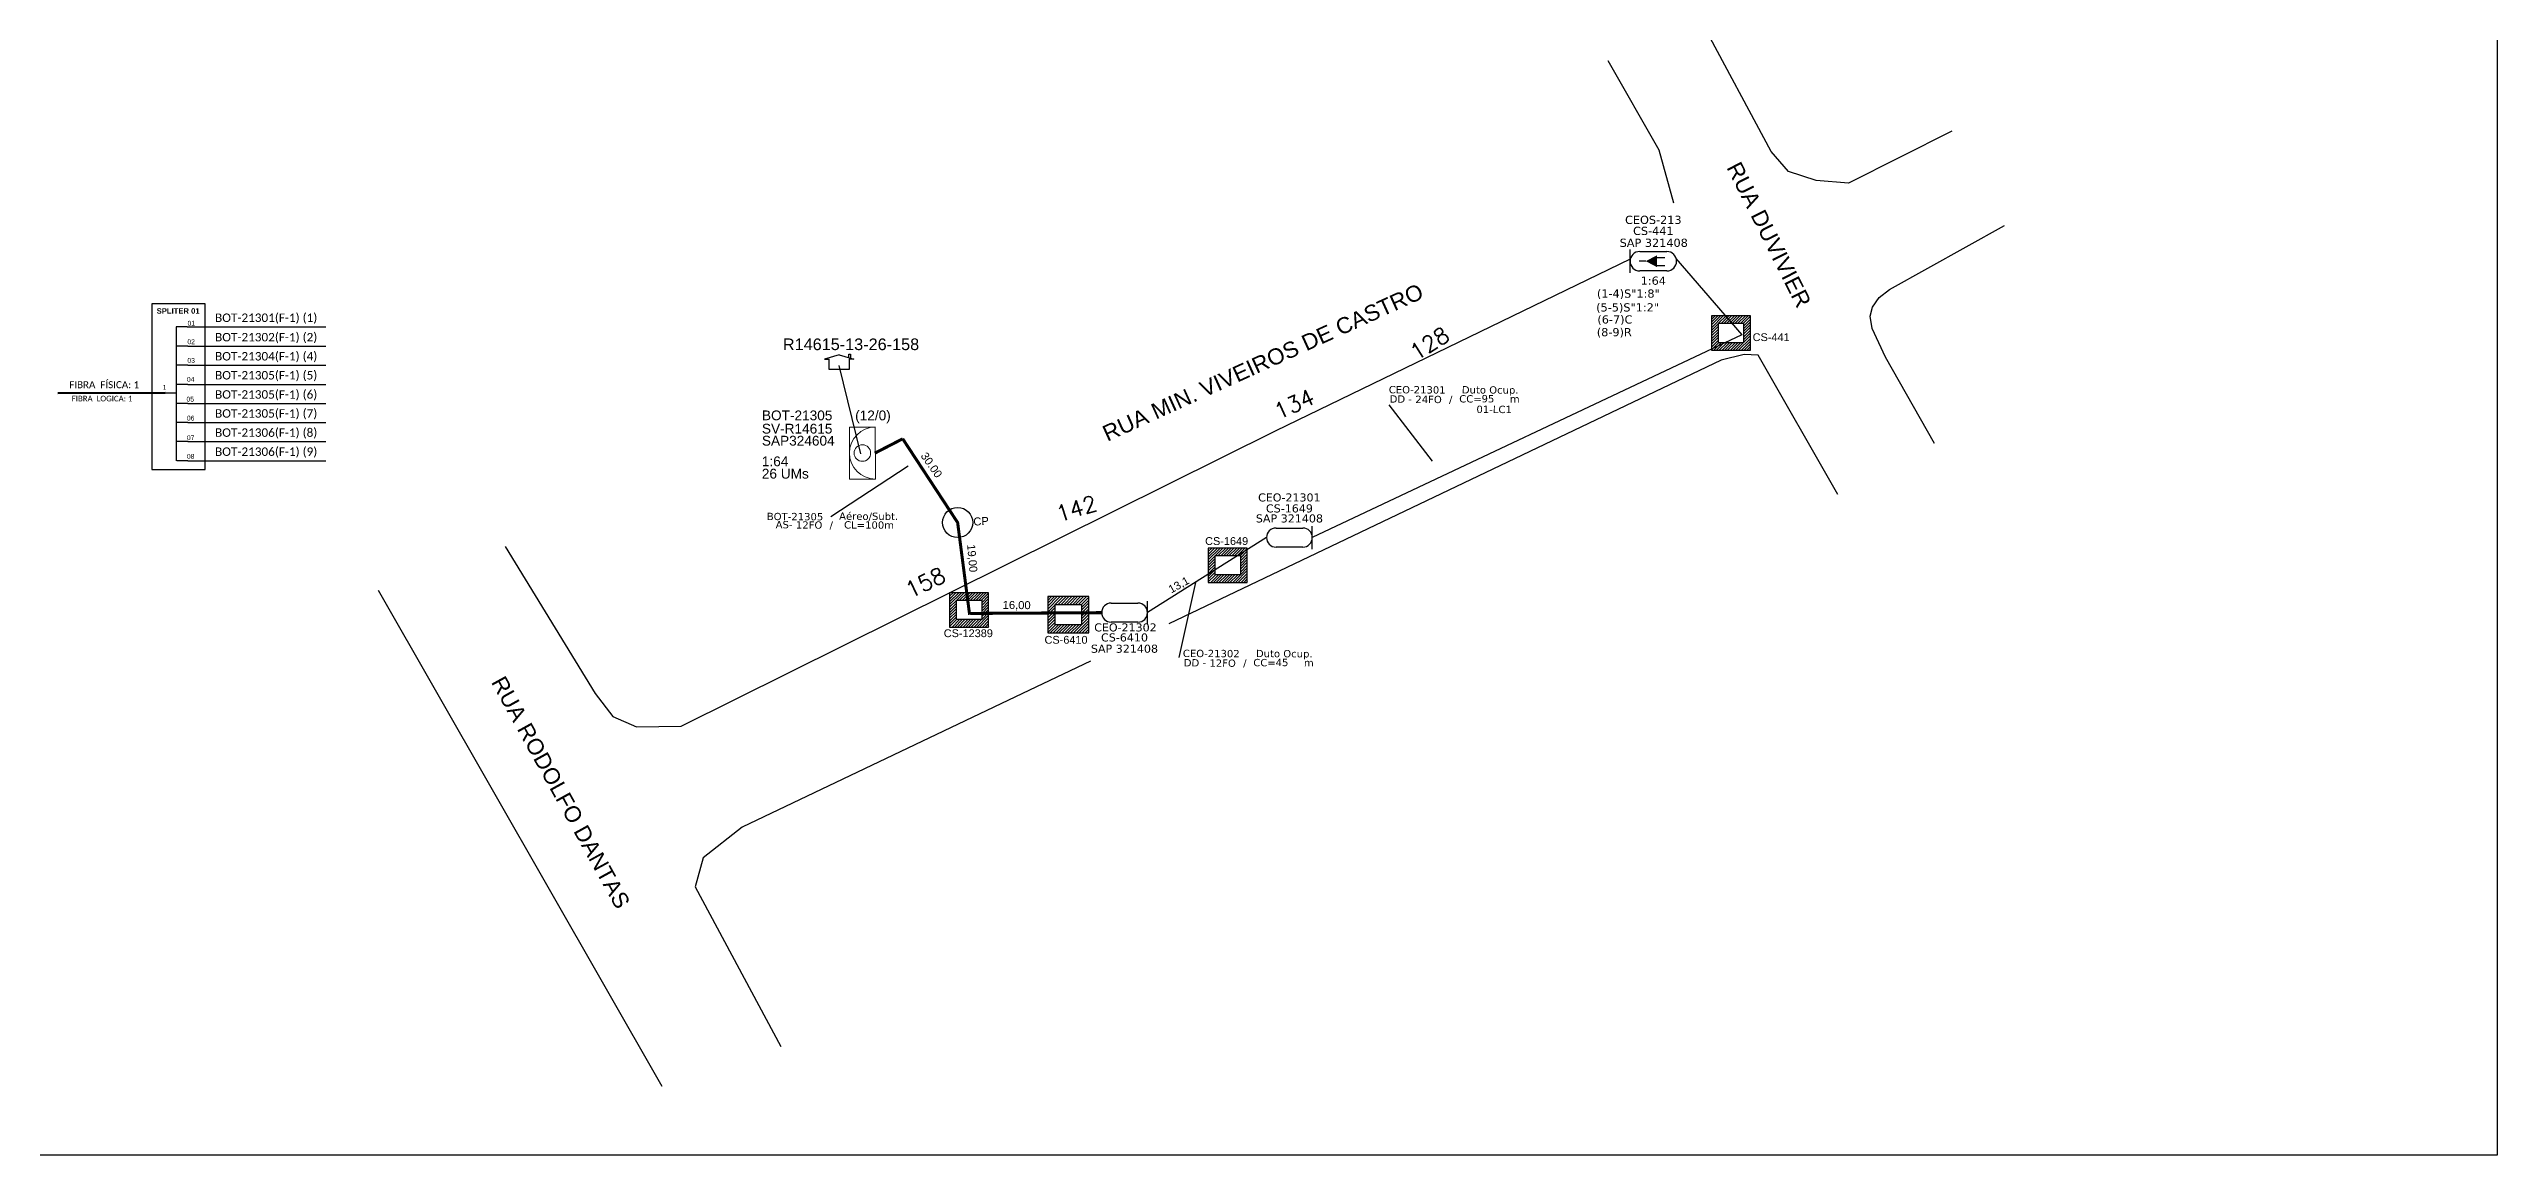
# Model space of a CAD drawing. Extents: x -4 to 837, y 1 to 595.
# Drawn here: x 316 to 837, y 1 to 237 of the extents above; entities that cross this region are included whole.
import ezdxf
from ezdxf.enums import TextEntityAlignment as Align

# ---------------------------------------------------------------- set-up
doc = ezdxf.new("R2010")
doc.units = 0
for name, color, linetype in [('10.1-Caixas Subterrâneas', 5, 'Continuous'), ('20.4-CEOS', 1, 'Continuous'), ('20.5-CEO', 1, 'Continuous'), ('CAP a instalar', 1, 'Continuous'), ('FOLHAS', 7, 'Continuous'), ('label_cabos', 7, 'Continuous'), ('Legenda', 1, 'Continuous'), ('MUB', 252, 'Continuous'), ('surveys', 7, 'Continuous'), ('surveys legendas', 7, 'Continuous')]:
    doc.layers.add(name, color=color, linetype=linetype)
doc.layers.add("20.0-LEGENDA DOS CDO'S", color=1, linetype='Continuous', lineweight=0)
doc.layers.add('20.1-CDO_INTERIOR', color=1, linetype='Continuous', lineweight=0)
doc.layers.add('DROP DE CLIENTE', color=140, linetype='Continuous', plot=False)
doc.layers.add('EXTRA', color=50, linetype='Continuous', plot=False)
doc.styles.add('ARIAL', font='arial.ttf')
doc.styles.add('ROMANS', font='romans')
doc.styles.add('siredit', font='verdana.ttf')
doc.styles.add('TELEMAR-RJ', font='arial.ttf')
doc.linetypes.add('FENCELINE1', pattern='A,0.25,-0.1,[133,ltypeshp.shx,S=0.1,R=0,X=-0.1,Y=0],-0.1,1', length=1.45)
doc.dimstyles.new('CC', dxfattribs={"dimtxt": 0.8, "dimasz": 2, "dimexe": 0.18, "dimexo": 0.0625, "dimgap": 0.09, "dimtad": 0, "dimdec": 0, "dimrnd": 1, "dimzin": 0, "dimdsep": 46, "dimtxsty": 'siredit', "dimblk": 'NONE', "dimcen": 0, "dimse1": 1, "dimse2": 1, "dimsd1": 1, "dimsd2": 1, "dimclrt": 7, "dimadec": 0, "dimazin": 0, "dimtfac": 1, "dimtdec": 0, "dimtofl": 0, "dimtmove": 0, "dimatfit": 3, "dimfxl": 0, "dimtolj": 1, "dimtzin": 0, "dimarcsym": 0})

# ---------------------------------------------------------------- blocks, each defined once
blk = doc.blocks.new('CDOI_CT_ESQ')
at = {"layer": '20.1-CDO_INTERIOR', "color": 0, "lineweight": 18}
blk.add_lwpolyline([(-2.12, -2.13), (-2.12, 2.12), (0, 2.12), (0.01, -2.13)], close=True, dxfattribs=at)
blk.add_circle((-1.06, 0), 0.68, dxfattribs=at)
blk.add_arc((0.01, 0), 2.13, 90.0276, 270.0276, dxfattribs=at)
at = {"layer": "20.0-LEGENDA DOS CDO'S", "color": 0, "style": 'ARIAL'}
for tag, p in [('CDO_N', (-9.3, 2.69)), ('SURVEY', (-9.3, 1.6)), ('SAP', (-9.3, 0.61)), ('1:XX', (-9.31, -1.08)), ('UMS', (-9.31, -2.09))]:
    blk.add_attdef(tag, p, '', height=0.68, rotation=359.9724, dxfattribs=at)
blk.add_attdef('FIBRAS_UTILIZADAS', text='', height=0.68, rotation=359.9724, dxfattribs=at).set_placement((-1.59, 2.69), align=Align.CENTER)
blk = doc.blocks.new('*X68')
at = {"color": 0, "linetype": 'Continuous'}
for p, q in [((-1.25, 0.34099), (-0.49099, 1.1)), ((-1.25, 0.517767), (-0.667767, 1.1)), ((-1.25, 0.694544), (-0.844544, 1.1)), ((-1.25, 0.87132), (-1.02132, 1.1)), ((-1.25, 1.048097), (-1.198097, 1.1)), ((-1.25, 0.164214), (-0.8035, 0.610714)), ((-1.25, -0.012563), (-0.8035, 0.433937)), ((-1.25, -0.18934), (-0.8035, 0.25716)), ((-1.25, -0.366117), (-0.8035, 0.080383)), ((-0.789214, 0.625), (-0.314214, 1.1)), ((-0.612437, 0.625), (-0.137437, 1.1)), ((-0.43566, 0.625), (0.03934, 1.1)), ((-0.258883, 0.625), (0.216117, 1.1)), ((-0.082107, 0.625), (0.392893, 1.1)), ((0.09467, 0.625), (0.56967, 1.1)), ((0.271447, 0.625), (0.746447, 1.1)), ((0.448223, 0.625), (0.923223, 1.1)), ((0.625, 0.625), (1.1, 1.1)), ((0.801777, 0.625), (1.25, 1.073223)), ((0.8035, 0.449947), (1.25, 0.896447)), ((0.8035, 0.27317), (1.25, 0.71967)), ((0.8035, 0.096393), (1.25, 0.542893)), ((0.8035, -0.080383), (1.25, 0.366117)), ((0.8035, -0.25716), (1.25, 0.18934)), ((0.8035, -0.433937), (1.25, 0.012563)), ((-1.25, -0.542893), (-0.8035, -0.096393)), ((-1.25, -0.71967), (-0.8035, -0.27317)), ((-1.25, -0.896447), (-0.8035, -0.449947)), ((-1.25, -1.073223), (-0.801777, -0.625)), ((-1.1, -1.1), (-0.625, -0.625)), ((-0.923223, -1.1), (-0.448223, -0.625)), ((-0.746447, -1.1), (-0.271447, -0.625)), ((-0.56967, -1.1), (-0.09467, -0.625)), ((-0.392893, -1.1), (0.082107, -0.625)), ((-0.216117, -1.1), (0.258883, -0.625)), ((-0.03934, -1.1), (0.43566, -0.625)), ((0.137437, -1.1), (0.612437, -0.625)), ((0.314214, -1.1), (0.789214, -0.625)), ((0.49099, -1.1), (1.25, -0.34099)), ((0.667767, -1.1), (1.25, -0.517767)), ((0.8035, -0.610714), (1.25, -0.164214)), ((0.844544, -1.1), (1.25, -0.694544)), ((1.02132, -1.1), (1.25, -0.87132)), ((1.198097, -1.1), (1.25, -1.048097))]:
    blk.add_line(p, q, dxfattribs=at)
blk = doc.blocks.new('MANHOLE_MQ')
at = {"color": 0, "linetype": 'Continuous'}
for p, q in [((0.00000623, 0.00000569), (-0.00000627, 0.00000569)), ((-0.00000627, 0.00000569), (-0.00000627, -0.00000531)), ((-0.00000404, 0.00000331), (0.00000399, 0.00000331)), ((-0.00000404, -0.00000294), (-0.00000404, 0.00000331)), ((0.00000399, 0.00000331), (0.00000399, -0.00000294)), ((0.00000623, -0.00000531), (0.00000623, 0.00000569)), ((-0.00000627, -0.00000531), (0.00000623, -0.00000531)), ((0.00000399, -0.00000294), (-0.00000404, -0.00000294)), ((0.00000399, -0.00000294), (0.00000399, -0.00000294))]:
    blk.add_line(p, q, dxfattribs=at)
at = {"color": 0, "linetype": 'Continuous', "xscale": 5e-06, "yscale": 5e-06, "zscale": 1e-05}
blk.add_blockref('*X68', (-0.00000002, 0.00000019), dxfattribs=at)
blk = doc.blocks.new('*U86')
at = {"layer": '20.4-CEOS', "color": 7, "style": 'siredit'}
for tag, p in [('FIBRAS_SPLITTER', (0, 0)), ('FIBRAS_TOP_C', (0, -4.13)), ('RESERVA_FINAIS', (0, -5.46))]:
    blk.add_attdef(tag, p, '', height=1.01, dxfattribs=at)
for tag, p, flags in [('ID_ATIVIDADE', (0, -6.77), 3), ('QTDE', (0, -9.4), 1), ('FATOR', (0, -8.09), 1), ('FID', (0, -10.71), 1)]:
    blk.add_attdef(tag, p, '', height=1.01, dxfattribs=dict(at, flags=flags))
blk = doc.blocks.new('*U88')
at = {"layer": '20.4-CEOS', "color": 7, "style": 'siredit'}
blk.add_attdef('FIBRAS_SPLITTER', (0, 0), '', height=1.01, dxfattribs=at)
for tag, p, flags in [('ID_ATIVIDADE', (0, -1.48), 3), ('FATOR', (0, -2.79), 1), ('QTDE', (0, -4.11), 1), ('FID', (0, -5.42), 1)]:
    blk.add_attdef(tag, p, '', height=1.01, dxfattribs=dict(at, flags=flags))
blk = doc.blocks.new('Inst CB DT OCUP CFOA-SM-DD-S-12')
at = {"layer": 'label_cabos', "color": 0, "style": 'siredit'}
for tag, flags, p in [('ID_ATIVIDADE', 3, (1.31, 2.67)), ('FATOR', 1, (11.56, 2.55))]:
    blk.add_attdef(tag, text='', height=1, rotation=359.69, dxfattribs=dict(at, flags=flags)).set_placement(p, align=Align.MIDDLE_CENTER)
for tag, p in [('TIPO_CABO', (1.11, 0)), ('DESTINO_CABO', (3.13, 1.26)), ('CABO', (4.69, -0.05)), ('/', (7.71, -0.05)), ('LANCE', (10.41, 0.02)), ('TIPO_CABO', (13.11, 1.24)), ('UND', (16.46, 0)), ('FID', (13.65, -1.41))]:
    blk.add_attdef(tag, text='', height=1, rotation=359.69, dxfattribs=at).set_placement(p, align=Align.MIDDLE_CENTER)
blk.add_attdef('QTDE', (11.93, -0.45), '', height=1, rotation=359.69, dxfattribs=at)
blk = doc.blocks.new('Inst CB DT OCUP CFOA-SM-DD-G-24')
at = {"layer": 'label_cabos', "color": 0, "style": 'siredit'}
for tag, flags, p in [('ID_ATIVIDADE', 3, (1.31, 2.67)), ('FATOR', 1, (11.56, 2.55))]:
    blk.add_attdef(tag, text='', height=1, rotation=359.69, dxfattribs=dict(at, flags=flags)).set_placement(p, align=Align.MIDDLE_CENTER)
for tag, p in [('TIPO_CABO', (1.11, 0)), ('DESTINO_CABO', (3.13, 1.26)), ('CABO', (4.69, -0.05)), ('/', (7.71, -0.05)), ('LANCE', (10.41, 0.02)), ('TIPO_CABO', (13.11, 1.24)), ('UND', (16.46, 0)), ('FID', (13.65, -1.41))]:
    blk.add_attdef(tag, text='', height=1, rotation=359.69, dxfattribs=at).set_placement(p, align=Align.MIDDLE_CENTER)
blk.add_attdef('QTDE', (11.93, -0.45), '', height=1, rotation=359.69, dxfattribs=at)
blk = doc.blocks.new('_None')
blk = doc.blocks.new('LEGENDA DOS CABOS')
at = {"layer": 'EXTRA', "color": 0, "style": 'siredit'}
for tag, p in [('ID', (4.6, 0.97)), ('XX', (9.03, 0.97))]:
    blk.add_attdef(tag, text='', height=0.48, rotation=359.69, dxfattribs=at).set_placement(p, align=Align.MIDDLE_CENTER)
at = {"layer": 'Legenda', "color": 0, "style": 'siredit'}
for tag, p in [('TIPO_CABO', (1.31, 0)), ('CABO', (4.69, -0.05)), ('/', (6.81, -0.05)), ('METROS', (10.03, -0.05))]:
    blk.add_attdef(tag, text='', height=0.8, rotation=359.69, dxfattribs=at).set_placement(p, align=Align.MIDDLE_CENTER)
blk = doc.blocks.new('SURVEY_SURVEY')
for p, q in [((0, 0.0000127), (-0.0000126, 0.000009)), ((-0.0000126, 0.000009), (-0.0000086, 0.000009)), ((-0.0000086, 0), (-0.0000086, 0.000009)), ((0.0000086, 0), (-0.0000086, 0)), ((0, 0.0000127), (0.0000126, 0.000009)), ((0.0000084, 0.0000132), (0.0000098, 0.0000132)), ((0.0000084, 0.0000103), (0.0000084, 0.0000132)), ((0.0000126, 0.000009), (0.0000086, 0.000009)), ((0.0000086, 0.000009), (0.0000086, 0)), ((0.0000098, 0.0000132), (0.0000098, 0.0000099))]:
    blk.add_line(p, q)

msp = doc.modelspace()

# ---------------------------------------------------------------- linework, layer by layer
at = {"color": 7, "linetype": 'Continuous'}
for p, q in [((343.36, 177.48), (343.36, 148.97)), ((345.67, 177.48), (343.36, 177.48)), ((345.79, 173.35), (343.48, 173.35)), ((345.79, 169.29), (343.48, 169.29)), ((340.96, 163.41), (343.35, 163.41)), ((345.79, 165.2), (343.48, 165.2)), ((345.79, 161.16), (343.48, 161.16)), ((345.79, 157.11), (343.48, 157.11)), ((345.79, 153.05), (343.48, 153.05)), ((345.79, 148.99), (343.48, 148.99))]:
    msp.add_line(p, q, dxfattribs=at)
at = {"color": 10, "linetype": 'Continuous'}
for p, q in [((345.67, 177.48), (375.18, 177.47)), ((345.79, 173.35), (375.18, 173.34)), ((345.79, 169.29), (375.18, 169.29)), ((345.79, 165.21), (375.18, 165.2)), ((345.79, 161.16), (375.18, 161.16)), ((345.79, 157.12), (375.18, 157.11)), ((345.79, 153.05), (375.18, 153.04)), ((345.78, 148.99), (375.18, 148.98))]:
    msp.add_line(p, q, dxfattribs=at)
at = {"color": 1, "linetype": 'Continuous', "lineweight": 60}
msp.add_line((340.96, 163.41), (318.13, 163.34), dxfattribs=at)
msp.add_lwpolyline([(-3.83, 595.26), (837.17, 595.26), (837.17, 1.26), (-3.83, 1.26)], close=True)
at = {"color": 7}
msp.add_lwpolyline([(338.13, 147.14), (349.47, 147.14), (349.47, 182.36), (338.13, 182.36)], close=True, dxfattribs=at)
at = {"color": 5}
msp.add_circle((509.61, 135.83), 3.21, dxfattribs=at)
at = {"layer": '20.4-CEOS', "color": 7}
for p, q in [((654.75, 193.5), (660.53, 193.5)), ((660.53, 189.37), (654.75, 189.37))]:
    msp.add_line(p, q, dxfattribs=at)
for points in [[(652.69, 188.95), (652.69, 193.92)], [(656.04, 191.44), (654.65, 191.44)], [(658.33, 192.25), (660.08, 192.25)], [(658.33, 190.54), (660.08, 190.54)]]:
    msp.add_lwpolyline(points, dxfattribs=at)
msp.add_lwpolyline([(656.04, 191.44, 0, 2.54, 0), (658.43, 191.44, 2.54, 2.54, 0)], format="xyseb", dxfattribs=at)
for centre, start, end in [((654.75, 191.44), 90, 270), ((660.53, 191.44), 270, 90)]:
    msp.add_arc(centre, 2.06, start, end, dxfattribs=at)
at = {"layer": '20.5-CEO', "color": 7}
for p, q in [((577.36, 134.67), (583.05, 134.67)), ((583.05, 130.61), (577.36, 130.61))]:
    msp.add_line(p, q, dxfattribs=at)
at = {"layer": '20.5-CEO', "color": 5}
for p, q in [((542.29, 118.69), (547.98, 118.69)), ((547.98, 114.63), (542.29, 114.63))]:
    msp.add_line(p, q, dxfattribs=at)
at = {"layer": '20.5-CEO', "color": 7}
msp.add_lwpolyline([(585.08, 130.19), (585.08, 135.09)], dxfattribs=at)
at = {"layer": '20.5-CEO', "color": 5}
msp.add_lwpolyline([(550.01, 114.21), (550.01, 119.1)], dxfattribs=at)
at = {"layer": '20.5-CEO', "color": 7}
for centre, start, end in [((577.36, 132.64), 90, 270), ((583.05, 132.64), 270, 90)]:
    msp.add_arc(centre, 2.03, start, end, dxfattribs=at)
at = {"layer": '20.5-CEO', "color": 5}
for centre, start, end in [((542.29, 116.66), 90, 270), ((547.98, 116.66), 270, 90)]:
    msp.add_arc(centre, 2.03, start, end, dxfattribs=at)
at = {"layer": 'CAP a instalar', "color": 7, "linetype": 'FENCELINE1', "ltscale": 0.18}
for p, q in [((662.43, 192.02), (676.45, 175.75)), ((676.45, 175.75), (585.08, 132.64)), ((575.33, 132.64), (550.01, 116.66))]:
    msp.add_line(p, q, dxfattribs=at)
at = {"layer": 'CAP a instalar', "color": 1, "linetype": 'FENCELINE1', "ltscale": 0.18, "const_width": 0.646}
for points in [[(497.92, 153.65), (491.97, 150.58)], [(512.16, 116.21), (509.61, 135.83), (497.92, 153.65)], [(540.26, 116.66), (512.34, 116.49)]]:
    msp.add_lwpolyline(points, dxfattribs=at)
at = {"layer": 'DROP DE CLIENTE'}
msp.add_lwpolyline([(489.02, 150.45), (484.43, 169.22)], dxfattribs=at)
at = {"layer": 'MUB', "color": 4}
for points in [[(721.18, 219.07), (699.15, 208.04), (692.27, 208.63), (686.39, 210.54), (682.69, 214.78), (668.19, 241.85)], [(662.02, 203.78), (658.88, 215.03), (648.02, 234.09)], [(717.44, 152.63), (707.07, 171.04), (704.19, 177.1), (703.78, 179.71), (704.26, 181.66), (705.71, 183.73), (707.93, 185.45), (732.37, 199.06)], [(413.31, 130.73), (432.48, 99.47), (436.24, 94.54), (441.28, 92.39), (450.8, 92.48), (577.39, 155.4), (652.75, 191.96)], [(696.87, 141.82), (679.97, 171.45), (676.97, 171.56), (672.05, 170.36), (554.54, 114.3)], [(446.72, 15.81), (386.41, 121.36)], [(537.88, 106.36), (521.89, 98.73)], [(521.89, 98.73), (463.78, 71), (455.45, 64.49), (453.79, 58.34), (471.99, 24.37)]]:
    msp.add_lwpolyline(points, dxfattribs=at)

# ---------------------------------------------------------------- block references
at = {"color": 0, "lineweight": 0}
ref = msp.add_blockref('Inst CB DT OCUP CFOA-SM-DD-G-24', (602.52, 162.11), dxfattribs=dict(at, xscale=1.556723226637274, yscale=1.556723226637267, zscale=1.556723226637265))
ref.add_attrib('DESTINO_CABO', 'CEO-21301', dxfattribs={"layer": 'label_cabos', "color": 0, "height": 1.557, "rotation": 359.69, "style": 'siredit'}).set_placement((607.4, 164.08), align=Align.MIDDLE_CENTER)
ref.add_attrib('TIPO_CABO', 'Duto Ocup.', dxfattribs={"layer": 'label_cabos', "color": 0, "height": 1.557, "rotation": 359.69, "style": 'siredit'}).set_placement((622.93, 164.05), align=Align.MIDDLE_CENTER)
ref.add_attrib('/', '/', dxfattribs={"layer": 'label_cabos', "color": 0, "height": 1.56, "rotation": 359.69, "style": 'siredit'}).set_placement((614.53, 162.03), align=Align.MIDDLE_CENTER)
ref.add_attrib('FID', '01-LC1', dxfattribs={"layer": 'label_cabos', "color": 0, "height": 1.557, "rotation": 359.69, "style": 'siredit'}).set_placement((623.77, 159.91), align=Align.MIDDLE_CENTER)
ref.add_attrib('LANCE', 'CC=', dxfattribs={"layer": 'label_cabos', "color": 0, "height": 1.557, "rotation": 359.69, "style": 'siredit'}).set_placement((618.73, 162.15), align=Align.MIDDLE_CENTER)
ref.add_attrib('UND', 'm', dxfattribs={"layer": 'label_cabos', "color": 0, "height": 1.56, "rotation": 359.69, "style": 'siredit'}).set_placement((628.15, 162.12), align=Align.MIDDLE_CENTER)
ref.add_attrib('CABO', '24FO', dxfattribs={"layer": 'label_cabos', "color": 0, "height": 1.557, "rotation": 359.69, "style": 'siredit'}).set_placement((609.82, 162.03), align=Align.MIDDLE_CENTER)
ref.add_attrib('TIPO_CABO', 'DD - ', dxfattribs={"layer": 'label_cabos', "color": 0, "height": 1.557, "rotation": 359.69, "style": 'siredit'}).set_placement((604.25, 162.11), align=Align.MIDDLE_CENTER)
ref.add_attrib('QTDE', '95', (621.09, 161.41), dxfattribs={"layer": 'label_cabos', "color": 0, "height": 1.557, "rotation": 359.69, "style": 'siredit'})
ref = msp.add_blockref('Inst CB DT OCUP CFOA-SM-DD-S-12', (558.71, 106), dxfattribs=dict(at, xscale=1.556723226637274, yscale=1.556723226637267, zscale=1.556723226637265))
ref.add_attrib('DESTINO_CABO', 'CEO-21302', dxfattribs={"layer": 'label_cabos', "color": 0, "height": 1.557, "rotation": 359.69, "style": 'siredit'}).set_placement((563.58, 107.97), align=Align.MIDDLE_CENTER)
ref.add_attrib('TIPO_CABO', 'Duto Ocup.', dxfattribs={"layer": 'label_cabos', "color": 0, "height": 1.557, "rotation": 359.69, "style": 'siredit'}).set_placement((579.11, 107.94), align=Align.MIDDLE_CENTER)
ref.add_attrib('/', '/', dxfattribs={"layer": 'label_cabos', "color": 0, "height": 1.56, "rotation": 359.69, "style": 'siredit'}).set_placement((570.72, 105.92), align=Align.MIDDLE_CENTER)
ref.add_attrib('LANCE', 'CC=', dxfattribs={"layer": 'label_cabos', "color": 0, "height": 1.557, "rotation": 359.69, "style": 'siredit'}).set_placement((574.91, 106.03), align=Align.MIDDLE_CENTER)
ref.add_attrib('UND', 'm', dxfattribs={"layer": 'label_cabos', "color": 0, "height": 1.56, "rotation": 359.69, "style": 'siredit'}).set_placement((584.34, 106), align=Align.MIDDLE_CENTER)
ref.add_attrib('CABO', '12FO', dxfattribs={"layer": 'label_cabos', "color": 0, "height": 1.557, "rotation": 359.69, "style": 'siredit'}).set_placement((566, 105.92), align=Align.MIDDLE_CENTER)
ref.add_attrib('TIPO_CABO', 'DD - ', dxfattribs={"layer": 'label_cabos', "color": 0, "height": 1.557, "rotation": 359.69, "style": 'siredit'}).set_placement((560.44, 105.99), align=Align.MIDDLE_CENTER)
ref.add_attrib('QTDE', '45', (577.28, 105.29), dxfattribs={"layer": 'label_cabos', "color": 0, "height": 1.557, "rotation": 359.69, "style": 'siredit'})
at = {"layer": '10.1-Caixas Subterrâneas', "color": 30}
for p, xscale, yscale, zscale, rotation in [((674.15, 176.28), 663760.9511809414, 663760.9511809414, 663760.9511809414, 180.000000000063), ((567.09, 126.87), 663760.9511809414, 663760.9511809414, 663760.9511809414, 180.000000000063), ((512.05, 117.38), 663760.9511809414, 663760.9511809414, 663760.9511809414, 180.000000000063), ((533.14, 116.35), 699242.4078223371, 699242.4078223382, 699242.4078223371, 180.0000000000631)]:
    msp.add_blockref('MANHOLE_MQ', p, dxfattribs=dict(at, xscale=xscale, yscale=yscale, zscale=zscale, rotation=rotation))
at = {"layer": '20.1-CDO_INTERIOR'}
ref = msp.add_blockref('CDOI_CT_ESQ', (492.09, 150.62), dxfattribs=dict(at, xscale=2.594538711062114, yscale=2.594538711062106, zscale=2.594538711062109))
ref.add_attrib('CDO_N', 'BOT-21305', (467.97, 157.6), dxfattribs={"layer": "20.0-LEGENDA DOS CDO'S", "color": 1, "height": 2.076, "rotation": 359.9724, "style": 'ARIAL'})
ref.add_attrib('FIBRAS_UTILIZADAS', '         (12/0)', dxfattribs={"layer": "20.0-LEGENDA DOS CDO'S", "color": 1, "height": 2.0756, "rotation": 359.9724, "style": 'ARIAL'}).set_placement((487.97, 157.59), align=Align.CENTER)
ref.add_attrib('SURVEY', 'SV-R14615', (467.97, 154.77), dxfattribs={"layer": "20.0-LEGENDA DOS CDO'S", "color": 1, "height": 2.076, "rotation": 359.9724, "style": 'ARIAL'})
ref.add_attrib('SAP', 'SAP324604', (467.96, 152.21), dxfattribs={"layer": "20.0-LEGENDA DOS CDO'S", "color": 1, "height": 2.076, "rotation": 359.9724, "style": 'ARIAL'})
ref.add_attrib('1:XX', '1:64', (467.95, 147.82), dxfattribs={"layer": "20.0-LEGENDA DOS CDO'S", "color": 1, "height": 2.076, "rotation": 359.9724, "style": 'ARIAL'})
ref.add_attrib('UMS', '26 UMs', (467.95, 145.19), dxfattribs={"layer": "20.0-LEGENDA DOS CDO'S", "color": 1, "height": 2.076, "rotation": 359.9724, "style": 'ARIAL'})
at = {"layer": '20.4-CEOS', "color": 0, "lineweight": 0, "xscale": 1.729692474041399, "yscale": 1.729692474041407, "zscale": 1.729692474041406}
msp.add_blockref('*U88', (645.48, 180.74), dxfattribs=at).add_auto_attribs({'FIBRAS_SPLITTER': '(5-5)S"1:2"'})
at = {"layer": '20.4-CEOS', "color": 0, "lineweight": 0}
ref = msp.add_blockref('*U86', (645.64, 183.68), dxfattribs=dict(at, xscale=1.729692474041399, yscale=1.729692474041407, zscale=1.729692474041406))
ref.add_attrib('FIBRAS_SPLITTER', '(1-4)S"1:8"', (645.64, 183.68), dxfattribs={"color": 7, "height": 1.7464, "style": 'siredit'})
ref.add_attrib('FIBRAS_TOP_C', '(6-7)C', (645.74, 178.17), dxfattribs={"color": 7, "height": 1.746, "style": 'siredit'})
ref.add_attrib('RESERVA_FINAIS', '(8-9)R', (645.61, 175.47), dxfattribs={"color": 7, "height": 1.746, "style": 'siredit'})
at = {"layer": 'label_cabos', "color": 0, "lineweight": 0}
ref = msp.add_blockref('LEGENDA DOS CABOS', (468.41, 134.57), dxfattribs=dict(at, xscale=1.556723226637274, yscale=1.556723226637267, zscale=1.556723226637265))
ref.add_attrib('ID', 'BOT-21305', dxfattribs={"color": 0, "height": 1.557, "rotation": 359.69, "style": 'siredit'}).set_placement((475.01, 137.1), align=Align.MIDDLE_CENTER)
ref.add_attrib('CABO', '12FO', dxfattribs={"color": 0, "height": 1.557, "rotation": 359.69, "style": 'siredit'}).set_placement((478.01, 135.31), align=Align.MIDDLE_CENTER)
ref.add_attrib('METROS', 'CL=100m', dxfattribs={"color": 0, "height": 1.557, "rotation": 359.69, "style": 'siredit'}).set_placement((490.76, 135.31), align=Align.MIDDLE_CENTER)
ref.add_attrib('XX', 'Aéreo/Subt.', dxfattribs={"color": 0, "height": 1.5567, "rotation": 359.69, "style": 'siredit'}).set_placement((490.68, 137.17), align=Align.MIDDLE_CENTER)
ref.add_attrib('/', '/', dxfattribs={"color": 0, "height": 1.56, "rotation": 359.69, "style": 'siredit'}).set_placement((482.72, 135.31), align=Align.MIDDLE_CENTER)
ref.add_attrib('TIPO_CABO', 'AS-', dxfattribs={"color": 0, "height": 1.557, "rotation": 359.69, "style": 'siredit'}).set_placement((472.68, 135.38), align=Align.MIDDLE_CENTER)
at = {"layer": 'surveys', "color": 255, "xscale": 247252.9349532891, "yscale": 247252.9349532891, "zscale": 247252.9349532891}
msp.add_blockref('SURVEY_SURVEY', (484.41, 168.39), dxfattribs=at)

# ---------------------------------------------------------------- texts
at = {"color": 5, "style": 'TELEMAR-RJ'}
msp.add_text('CP', height=1.703, rotation=2.9627, dxfattribs=at).set_placement((514.6, 136.11), align=Align.MIDDLE)
at = {"attachment_point": 5}
for s, insert, char_height, width in [('{\\fArial|b1|i0|c0|p34;\\H1x;\\C10;SPLITER 01}', (343.75, 180.84), 1.1655, 11.3444), ('\\C7;\\fArial|b0|i0|;\\H1.0273588255048;01 ', (346.55, 178.23), 1.1655, 2.3373), ('\\pxt3.2809;{\\fCalibri|b0|i0|c0|p34;\\C7;BOT-21301(F-1) (1)}', (362.48, 179.21), 1.8009, 26.8578), ('\\C7;\\fArial|b0|i0|;\\H1.0273588255048;02 ', (346.52, 174.29), 1.1655, 2.4673), ('\\pxt3.2809;{\\fCalibri|b0|i0|c0|p34;\\C7;BOT-21302(F-1) (2)}', (362.48, 175.08), 1.8009, 26.8578), ('\\pxt3.2809;{\\fCalibri|b0|i0|c0|p34;\\C7;BOT-21304(F-1) (4)}', (362.48, 171.02), 1.8009, 26.8578), ('\\C7;\\fArial|b0|i0|;\\H1.0273588255048;04 ', (346.42, 166.28), 1.1655, 2.4673), ('\\C7;\\fArial|b0|i0|;\\H1.0273588255048;03 ', (346.52, 170.32), 1.1655, 2.2689), ('{\\fCalibri|b0|i0|c0|p34;\\C7;FIBRA  FÍSICA: 1}', (328.02, 165.15), 1.5007, 22.6888), ('{\\fCalibri|b0|i0|c0|p34;\\C7;FIBRA  LOGICA: 1}', (327.57, 162.2), 1.2007, 22.6888), ('\\C7;\\fArial|b0|i0|;\\H1.0273588255048;1', (340.86, 164.61), 1.1655, 1.1544), ('\\C7;\\fArial|b0|i0|;\\H1.0273588255048;05 ', (346.33, 162.07), 1.1655, 3.0345), ('\\C7;\\fArial|b0|i0|;\\H1.0273588255048;06 ', (346.42, 158.04), 1.1655, 2.4673), ('\\C7;\\fArial|b0|i0|;\\H1.0273588255048;07 ', (346.42, 153.87), 1.1655, 2.4673), ('\\pxt3.2809;{\\fCalibri|b0|i0|c0|p34;\\C7;BOT-21306(F-1) (8)}', (362.48, 154.78), 1.8009, 26.8578), ('\\pxt3.2809;{\\fCalibri|b0|i0|c0|p34;\\C7;BOT-21306(F-1) (9)}', (362.48, 150.72), 1.8009, 26.8578), ('\\C7;\\fArial|b0|i0|;\\H1.0273588255048;08 ', (346.42, 149.9), 1.1655, 2.4673)]:
    msp.add_mtext(s, dxfattribs=dict(at, insert=insert, char_height=char_height, width=width))
at = {"color": 1, "char_height": 1.8009, "width": 26.8578, "attachment_point": 5}
for s, insert in [('\\pxt3.2809;\\fCalibri|b0|i0|c0|p34;BOT-21305(F-1) (5)', (362.48, 166.98)), ('\\pxt3.2809;\\fCalibri|b0|i0|c0|p34;BOT-21305(F-1) (6)', (362.48, 162.89)), ('\\pxt3.2809;\\fCalibri|b0|i0|c0|p34;BOT-21305(F-1) (7)', (362.48, 158.85))]:
    msp.add_mtext(s, dxfattribs=dict(at, insert=insert))
at = {"layer": '10.1-Caixas Subterrâneas', "color": 30, "style": 'ARIAL'}
for s, p in [('CS-441', (678.78, 174.44)), ('CS-1649', (562.27, 131.06)), ('CS-12389', (506.66, 111.45)), ('CS-6410', (528.1, 110.05))]:
    msp.add_text(s, height=1.661, dxfattribs=at).set_placement(p)
at = {"layer": '20.4-CEOS', "color": 7, "style": 'siredit'}
for s, height, p in [('CEOS-213', 1.746, (657.64, 201.11)), ('CS-441', 1.746, (657.64, 198.77)), ('SAP 321408', 1.746, (657.73, 196.23)), ('1:64', 1.746, (657.64, 188.17)), ('CEO-21301', 1.712, (580.19, 142.03)), ('CEO-21302', 1.712, (545.32, 114.38))]:
    msp.add_text(s, height=height, dxfattribs=at).set_placement(p, align=Align.TOP_CENTER)
at = {"layer": '20.5-CEO', "color": 7, "style": 'siredit'}
for s, p in [('SAP 321408', (580.21, 137.57)), ('CS-1649', (580.21, 139.7)), ('SAP 321408', (545.11, 109.85)), ('CS-6410', (545.12, 112.25))]:
    msp.add_text(s, height=1.719, dxfattribs=at).set_placement(p, align=Align.TOP_CENTER)
at = {"layer": 'FOLHAS', "color": 7, "style": 'TELEMAR-RJ'}
for s, rotation, p in [('30.00', 304.9681, (504.06, 148.08)), ('19,00', 274.923, (512.59, 128.22)), ('13,1', 29.1027, (556.73, 122.46)), ('16,00', 359.4518, (522.17, 118.13))]:
    msp.add_text(s, height=1.703, rotation=rotation, dxfattribs=at).set_placement(p, align=Align.MIDDLE)
at = {"layer": 'MUB', "color": 5, "style": 'ARIAL'}
for s, rotation, p in [('RUA DUVIVIER', 296.7113, (673.13, 211.41)), ('RUA MIN. VIVEIROS DE CASTRO', 24.444, (541.46, 153.01)), ('RUA RODOLFO DANTAS', 298.9219, (410.26, 101.89))]:
    msp.add_text(s, height=3.4049, rotation=rotation, dxfattribs=at).set_placement(p)
at = {"layer": 'MUB', "color": 0, "style": 'ROMANS'}
for s, rotation, p in [('128', 31.8223, (610.02, 173.95)), ('134', 24.444, (581.21, 161.04)), ('142', 17.2104, (534.89, 138.8)), ('158', 25.7147, (502.74, 123.07))]:
    msp.add_text(s, height=3.405, rotation=rotation, dxfattribs=at).set_placement(p, align=Align.MIDDLE_CENTER)
at = {"layer": 'surveys legendas', "color": 0, "style": 'ARIAL'}
msp.add_text('R14615-13-26-158', height=2.4725, dxfattribs=at).set_placement((472.43, 172.52))

# ---------------------------------------------------------------- leaders
at = {"layer": 'label_cabos'}
for points in [[(610.63, 148.89), (601.43, 160.85)], [(499.09, 147.85), (482.62, 137.07)], [(560.19, 123.08), (556.69, 107.12)]]:
    msp.add_leader(points, dimstyle='CC', override={"dimasz": 0.05, "dimgap": 0.09, "dimtad": 0}, dxfattribs=at)

doc.saveas('drawing.dxf')
